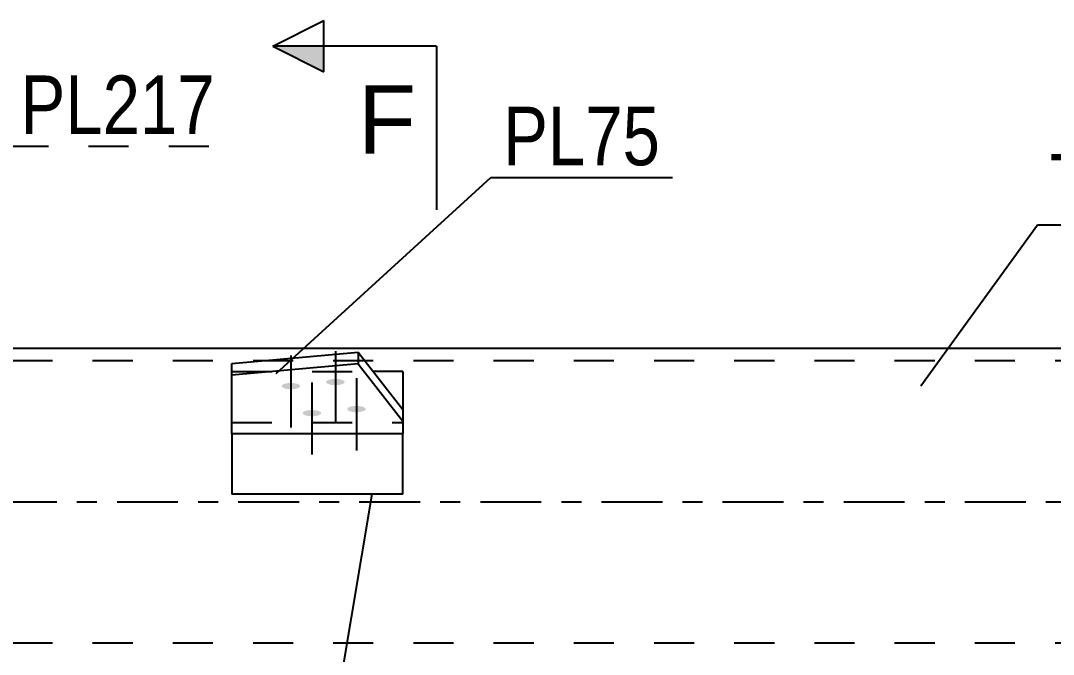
# Model space of a CAD drawing. Header units: millimetres. Extents: x 0 to 1189, y 0 to 841.
# Drawn here: x 196.2 to 246.7, y 469.5 to 500.4 of the extents above; entities that cross this region are included whole.
import ezdxf

# ---------------------------------------------------------------- set-up
doc = ezdxf.new("R2010")
doc.units = ezdxf.units.MM
doc.linetypes.add('DXK_LINE_DOT2', pattern=[3.9198, 1.9599, -1.9599])
doc.linetypes.add('DXK_LINE_DOT3', pattern=[5.9187, 2.979, -0.9799, 0.9799, -0.9799])
doc.styles.add('Arial', font='arial.ttf', dxfattribs={"height": 0.2})
doc.styles.add('Arial Narrow', font='ARIALN.TTF', dxfattribs={"height": 0.2})

# ---------------------------------------------------------------- blocks, each defined once
blk = doc.blocks.new('Part-348435271-1705 - 1689')
at = {"color": 2, "linetype": 'Continuous'}
for p, q in [((206.558, 483.676), (212.729, 484.239)), ((212.729, 484.239), (214.914, 481.429)), ((212.729, 484.239), (212.729, 483.675)), ((206.558, 480.244), (206.558, 483.676)), ((212.729, 483.675), (206.558, 483.112)), ((212.729, 483.675), (214.914, 480.866)), ((214.914, 481.429), (214.914, 480.244)), ((214.914, 480.244), (206.558, 480.244))]:
    blk.add_line(p, q, dxfattribs=at)
at = {"color": 7, "linetype": 'DXK_LINE_DOT2'}
blk.add_line((206.558, 480.808), (214.914, 480.808), dxfattribs=at)
blk = doc.blocks.new('Part-348435271-1695 - 1689')
at = {"color": 7, "linetype": 'DXK_LINE_DOT2'}
for p, q in [((206.558, 480.244), (206.558, 483.292)), ((206.558, 483.292), (213.465, 483.292)), ((214.914, 481.429), (214.914, 480.244))]:
    blk.add_line(p, q, dxfattribs=at)
at = {"color": 2, "linetype": 'Continuous'}
for p, q in [((214.914, 483.292), (213.465, 483.292)), ((214.914, 483.292), (214.914, 481.429)), ((206.558, 480.244), (206.558, 477.292)), ((214.914, 477.292), (214.914, 480.244)), ((214.914, 477.292), (206.558, 477.292))]:
    blk.add_line(p, q, dxfattribs=at)
blk = doc.blocks.new('Bolt-348435271-1714 - 1689')
at = {"linetype": 'Continuous'}
for points in [[(209.442, 482.733), (209.535, 482.73), (209.625, 482.72), (209.706, 482.704), (209.776, 482.683), (209.831, 482.657), (209.87, 482.627), (209.889, 482.596), (209.889, 482.563), (209.87, 482.532), (209.831, 482.503), (209.776, 482.477), (209.706, 482.455), (209.625, 482.439), (209.535, 482.429), (209.442, 482.426), (209.348, 482.429), (209.259, 482.439), (209.177, 482.455), (209.107, 482.477), (209.052, 482.503), (209.014, 482.532), (208.994, 482.563), (208.994, 482.596), (209.014, 482.627), (209.052, 482.657), (209.107, 482.683), (209.177, 482.704), (209.259, 482.72), (209.348, 482.73)], [(211.616, 482.931), (211.71, 482.928), (211.799, 482.918), (211.881, 482.902), (211.951, 482.88), (212.006, 482.854), (212.044, 482.825), (212.064, 482.794), (212.064, 482.761), (212.044, 482.73), (212.006, 482.7), (211.951, 482.674), (211.881, 482.653), (211.799, 482.637), (211.71, 482.627), (211.616, 482.624), (211.523, 482.627), (211.433, 482.637), (211.352, 482.653), (211.282, 482.674), (211.226, 482.7), (211.188, 482.73), (211.169, 482.761), (211.169, 482.794), (211.188, 482.825), (211.226, 482.854), (211.282, 482.88), (211.352, 482.902), (211.433, 482.918), (211.523, 482.928)], [(212.645, 481.609), (212.738, 481.606), (212.828, 481.596), (212.909, 481.58), (212.979, 481.558), (213.034, 481.532), (213.072, 481.503), (213.092, 481.471), (213.092, 481.439), (213.072, 481.408), (213.034, 481.378), (212.979, 481.352), (212.909, 481.331), (212.828, 481.315), (212.738, 481.305), (212.645, 481.301), (212.551, 481.305), (212.461, 481.315), (212.38, 481.331), (212.31, 481.352), (212.255, 481.378), (212.217, 481.408), (212.197, 481.439), (212.197, 481.471), (212.217, 481.503), (212.255, 481.532), (212.31, 481.558), (212.38, 481.58), (212.461, 481.596), (212.551, 481.606)], [(210.47, 481.411), (210.564, 481.408), (210.653, 481.398), (210.735, 481.382), (210.805, 481.36), (210.86, 481.334), (210.898, 481.305), (210.918, 481.274), (210.918, 481.241), (210.898, 481.21), (210.86, 481.181), (210.805, 481.155), (210.735, 481.133), (210.653, 481.117), (210.564, 481.107), (210.47, 481.104), (210.377, 481.107), (210.287, 481.117), (210.206, 481.133), (210.136, 481.155), (210.08, 481.181), (210.042, 481.21), (210.023, 481.241), (210.023, 481.274), (210.042, 481.305), (210.08, 481.334), (210.136, 481.36), (210.206, 481.382), (210.287, 481.398), (210.377, 481.408)]]:
    blk.add_hatch(color=1, dxfattribs=at).paths.add_polyline_path(points)
at = {"color": 1, "linetype": 'Continuous'}
for p, q in [((209.442, 484.083), (209.442, 480.559)), ((211.616, 484.281), (211.616, 480.757)), ((210.47, 482.761), (210.47, 479.237)), ((212.645, 482.959), (212.645, 479.435))]:
    blk.add_line(p, q, dxfattribs=at)
blk = doc.blocks.new('Part-348435271-1987 - 1689')
at = {"color": 2, "linetype": 'Continuous'}
blk.add_line((334.985, 484.422), (172.933, 484.422), dxfattribs=at)
at = {"color": 7, "linetype": 'DXK_LINE_DOT2'}
for p, q in [((334.985, 483.822), (165.434, 483.822)), ((334.985, 470.022), (165.434, 470.022))]:
    blk.add_line(p, q, dxfattribs=at)
at = {"color": 7, "linetype": 'DXK_LINE_DOT3'}
blk.add_line((165.434, 476.922), (334.985, 476.922), dxfattribs=at)
blk = doc.blocks.new('Mark-348435271-11325 - 1689')
at = {"color": 30, "linetype": 'Continuous'}
for p, q in [((240.229, 482.592), (245.931, 490.461)), ((245.931, 490.461), (256.995, 490.461))]:
    blk.add_line(p, q, dxfattribs=at)
at = {"color": 0}
blk.add_wipeout([(256.395, 491.061), (256.395, 494.061), (246.531, 494.061), (246.531, 491.061)], dxfattribs=at)
blk.add_wipeout([(256.395, 491.061), (256.395, 494.061), (246.531, 494.061), (246.531, 491.061)], dxfattribs=at)
at = {"color": 3, "style": 'Arial Narrow'}
blk.add_text('TR653', height=2.8633, dxfattribs=at).set_placement((246.531, 491.061))
blk = doc.blocks.new('Mark-348435271-11486 - 1689')
at = {"color": 30, "linetype": 'DXK_LINE_DOT2'}
for p, q in [((189.281, 483.235), (195.632, 494.299)), ((195.632, 494.299), (206.336, 494.299))]:
    blk.add_line(p, q, dxfattribs=at)
at = {"color": 0}
blk.add_wipeout([(205.736, 494.899), (205.736, 497.899), (196.232, 497.899), (196.232, 494.899)], dxfattribs=at)
blk.add_wipeout([(205.736, 494.899), (205.736, 497.899), (196.232, 497.899), (196.232, 494.899)], dxfattribs=at)
at = {"color": 3, "style": 'Arial Narrow'}
blk.add_text('PL217', height=2.8633, dxfattribs=at).set_placement((196.232, 494.899))
blk = doc.blocks.new('Mark-348435271-11502 - 1689')
at = {"color": 30, "linetype": 'Continuous'}
for p in [(213.4, 477.292), (202.064, 462.63)]:
    blk.add_line(p, (210.94, 462.63), dxfattribs=at)
at = {"color": 0}
blk.add_wipeout([(210.34, 463.23), (210.34, 466.23), (202.664, 466.23), (202.664, 463.23)], dxfattribs=at)
blk.add_wipeout([(210.34, 463.23), (210.34, 466.23), (202.664, 466.23), (202.664, 463.23)], dxfattribs=at)
at = {"color": 3, "style": 'Arial Narrow'}
blk.add_text('PL76', height=2.8633, dxfattribs=at).set_placement((202.664, 463.23))
blk = doc.blocks.new('Mark-348435271-11507 - 1689')
at = {"color": 30, "linetype": 'Continuous'}
for p, q in [((208.717, 483.2), (219.219, 492.772)), ((219.219, 492.772), (228.095, 492.772))]:
    blk.add_line(p, q, dxfattribs=at)
at = {"color": 0}
blk.add_wipeout([(227.495, 493.372), (227.495, 496.372), (219.819, 496.372), (219.819, 493.372)], dxfattribs=at)
blk.add_wipeout([(227.495, 493.372), (227.495, 496.372), (219.819, 496.372), (219.819, 493.372)], dxfattribs=at)
at = {"color": 3, "style": 'Arial Narrow'}
blk.add_text('PL75', height=2.8633, dxfattribs=at).set_placement((219.819, 493.372))
blk = doc.blocks.new('SectionMark-348435271-16456 - 1689')
at = {"linetype": 'Continuous'}
for points in [[(211.058, 499.192), (211.058, 497.942), (208.558, 499.192)], [(211.058, 458.021), (211.058, 456.771), (208.558, 456.771)]]:
    blk.add_hatch(color=6, dxfattribs=at).paths.add_polyline_path(points)
at = {"color": 6, "linetype": 'Continuous'}
for p, q in [((208.558, 499.192), (211.058, 500.442)), ((211.058, 497.942), (211.058, 500.442)), ((216.558, 499.192), (208.558, 499.192)), ((208.558, 499.192), (211.058, 497.942)), ((216.558, 499.192), (216.558, 491.192)), ((216.558, 456.771), (216.558, 464.771)), ((208.558, 456.771), (211.058, 458.021)), ((211.058, 458.021), (211.058, 455.521)), ((216.558, 456.771), (208.558, 456.771)), ((211.058, 455.521), (208.558, 456.771))]:
    blk.add_line(p, q, dxfattribs=at)
at = {"color": 0, "linetype": 'Continuous'}
for points in [[(215.558, 493.942), (215.558, 497.442), (212.707, 497.442), (212.707, 493.942)], [(215.558, 458.521), (215.558, 462.021), (212.707, 462.021), (212.707, 458.521)]]:
    blk.add_wipeout(points, dxfattribs=at)
at = {"color": 3, "linetype": 'Continuous', "style": 'Arial'}
for p in [(212.707, 493.942), (212.707, 458.521)]:
    blk.add_text('F', height=3.343, dxfattribs=at).set_placement(p)

msp = doc.modelspace()

# ---------------------------------------------------------------- block references
for name in ['Part-348435271-1987 - 1689', 'Part-348435271-1705 - 1689', 'Bolt-348435271-1714 - 1689', 'Part-348435271-1695 - 1689']:
    msp.add_blockref(name, (0, 0))

# ---------------------------------------------------------------- next in the draw order: block references
for name in ['Mark-348435271-11486 - 1689', 'Mark-348435271-11507 - 1689', 'Mark-348435271-11325 - 1689', 'Mark-348435271-11502 - 1689']:
    msp.add_blockref(name, (0, 0))

# ---------------------------------------------------------------- next in the draw order: block references
msp.add_blockref('SectionMark-348435271-16456 - 1689', (0, 0))

doc.saveas('drawing.dxf')
